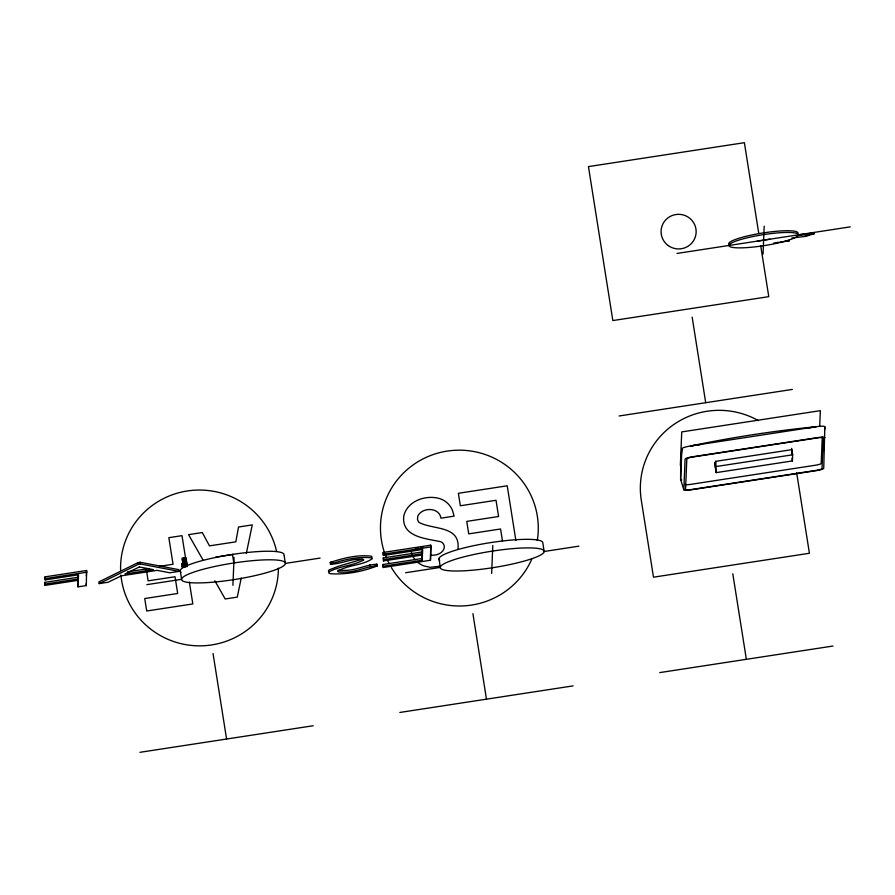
<?xml version="1.0" encoding="UTF-8"?>
<svg xmlns="http://www.w3.org/2000/svg" width="895" height="895" viewBox="0 0 895 895"><rect width="100%" height="100%" fill="white"/><g stroke="black" fill="none" stroke-linecap="round" stroke-linejoin="round"><path stroke-width="1.34" d="M78.212 574.12L78.078 577.264L44.806 582.365L45.018 585.386L78.301 580.284L78.022 586.851L86.312 585.587L86.591 570.495L45.03 576.861L45.242 579.882L78.525 574.78L78.346 578.975L45.074 584.077L45.018 585.386M45.242 579.882L45.03 576.861M77.966 579.893L78.022 586.851M86.379 575.843L86.591 570.495M232.913 585.33L234.065 557.384M283.983 555.381L284.028 554.329A52.615 8.234 -9 0 0 232.476 554.419A52.615 8.234 -9 0 0 180.287 570.238L180.242 571.29A52.615 8.234 -9 0 0 181.014 572.207M383.194 552.461L383.407 555.482L422.664 549.463L422.485 553.658L383.575 559.621L383.519 560.93L422.44 554.967L422.216 560.225L383.306 566.188L383.25 567.497L430.45 560.259L431.01 546.879L430.73 545.167L383.194 552.461L383.407 555.482M422.104 554.564L421.948 558.514L383.026 564.476L383.25 567.497M422.35 548.803L422.216 551.947L383.306 557.909L383.519 560.93M430.73 545.167L430.45 560.259M491.646 573.426L492.798 545.48M680.357 465.445L681.733 431.916L820.346 410.66L819.708 426.02M681.9 448.697L680.625 479.429L683.825 489.778A7.44 1.163 -9 0 0 691.119 489.833L816.341 470.636A7.44 1.163 -9 0 0 823.736 468.32L824.832 426.781A8.771 1.376 -9 0 0 816.229 426.702A1172.249 1157.246 2.4 0 0 690.616 445.967A8.771 1.376 -9 0 0 681.9 448.697A2097.365 65.066 81.3 0 0 680.625 479.429A8.771 1.376 -9 0 0 681.766 479.955M683.825 489.778L685.089 459.101A7.44 1.163 -9 0 1 692.484 456.786L817.694 437.588A7.44 1.163 -9 0 1 825 437.644M715.351 467.492L715.608 461.35L791.84 449.659L791.639 454.582M791.639 448.373L792.657 454.794L792.399 460.936L716.168 472.627L715.608 461.35M757.315 241.124L769.935 239.189M763.043 254.135L764.196 226.189M822.281 436.984L821.196 463.42A5.862 0.917 -9 0 1 815.311 465.255L690.548 484.385A5.862 0.917 -9 0 1 684.742 484.34M823.859 450.532L824.138 443.54M824.72 429.566L824.832 426.781M241.225 578.047L237.276 597.122L225.193 598.979L214.834 580.765M246.315 553.513L252.256 524.895L238.54 526.998L235.821 541.833L209.475 545.872L202.304 532.547L188.576 534.651L203.087 560.136M138.143 562.586L98.909 581.895L99.177 583.607L108.127 582.242L121.362 575.832L157.095 570.35L169.837 572.778L179.089 571.357L178.821 569.645L140.179 562.273L138.143 562.586L138.412 564.297L99.177 583.607M372.074 556.947L371.459 556.209C357.586 554.452 343.356 558.088 330.21 562.429L330.479 564.141C341.465 564.186 351.769 557.943 363.012 559.375L363.784 559.923C353.413 565.752 340.424 565.853 329.774 571.457A21.122 3.3 -9 0 0 330.389 573.706C346.264 574.836 362.464 571.614 377.265 565.942L376.985 564.23C366.055 564.555 356.031 570.551 344.844 570.361A13.906 2.17 -9 0 1 337.885 570.059M377.265 565.942C366.323 566.266 356.311 572.263 345.123 572.073A13.906 2.17 -9 0 1 338.153 571.771L337.695 571.267C348.032 564.689 362.352 565.774 372.354 558.659L371.738 557.921C357.855 556.164 343.624 559.8 330.479 564.141M374.792 565.081L376.985 564.23M362.341 559.23L338.288 566.334L329.505 569.746A21.122 3.3 -9 0 0 328.857 571.536M806.82 235.284L814.293 232.946L814.394 233.629L805.679 236.358L791.918 237.969M440.284 566.155L430.271 567.307L424.331 566.054A20.854 20.585 2.4 0 1 417.428 562.06M773.627 243.138L789.345 240.8L789.211 239.949M806.966 428.313L816.229 426.702L690.616 445.967L700.035 444.714M676.989 253.442L850.25 226.871M619.083 415.985L792.343 389.426M716.425 466.485L792.657 454.794M45.298 578.573L86.871 572.196M138.412 564.297L140.448 563.984L179.089 571.357M182.256 559.498L186.16 558.905M182.457 560.785L186.361 560.192M182.669 562.071L186.563 561.467M215.751 557.104L233.315 554.408M159.601 566.322L173.048 564.264L168.842 537.682L182.009 535.657L186.775 565.696M127.426 571.871L149.04 568.549M186.764 562.754L181.573 563.548L182.177 567.396L186.07 566.803L184.65 557.82M181.774 564.834L186.965 564.04M181.976 566.121L187.167 565.316M146.858 584.648L181.618 579.311L180.264 570.764M320.119 558.077L285.36 563.403L284.207 556.075M415.425 548.132L417.943 547.74M420.471 547.36L422.988 546.968M383.463 554.173L431.01 546.879M405.592 572.733L440.351 567.408L438.997 558.849M578.852 546.163L544.104 551.499L542.762 542.415A52.615 8.234 -9 0 0 491.21 542.515A52.615 8.234 -9 0 0 439.02 558.323L438.975 559.375A52.615 8.234 -9 0 0 439.747 560.304M139.956 752.315L313.216 725.744M399.841 712.454L573.102 685.883M659.727 672.604L832.988 646.033M814.293 232.946L798.161 234.826M814.394 233.629L797.087 235.642M330.21 562.429L332.906 562.34M785.474 240.822L789.345 240.8M430.461 555.146C435.619 555.728 441.794 554.027 443.965 548.859A5.706 5.627 2.4 0 0 440.855 541.743C426.233 538.533 401.318 537.213 403.757 516.135C407.203 500.909 425.751 494.555 439.579 498.56A20.663 20.395 2.4 0 1 452.378 510.094L454.112 516.135L440.944 518.183C439.322 506.928 421.847 506.984 417.73 516.314L417.517 519.525L418.659 522.154C432.061 530.108 460.679 524.906 457.96 548.915M411.051 551.231L412.069 554.721M805.567 235.676L805.679 236.358M777.352 242.265L777.486 243.127M758.759 233.427L744.383 142.685L588.451 166.604L612.84 320.567L768.771 296.659L760.716 245.789M791.997 458.374L792.399 460.936M692.159 317.166L705.707 402.705M732.804 573.784L746.352 659.313M714.579 462.614L716.168 472.627M515.867 540.412L507.219 485.795L458.363 493.29L460.343 505.764L496.02 500.294L498.593 516.505L466.754 521.393L468.723 533.867L500.562 528.99L502.464 540.949M472.918 613.634L486.466 699.174M422.216 551.947L422.485 553.658M421.948 558.514L422.216 560.225M383.306 557.909L383.575 559.621M383.026 564.476L383.306 566.188M369.971 564.633L370.239 566.334M232.476 554.419L233.83 562.977A52.615 8.234 -9 0 1 285.382 562.877L285.348 563.928A52.615 8.234 -9 0 1 233.147 579.747A52.615 8.234 -9 0 1 181.595 579.837L181.64 578.785A52.615 8.234 -9 0 1 233.83 562.977M213.032 653.484L226.58 739.024M187.379 566.602L185.959 557.619L182.054 558.223L183.475 567.206M189.371 582.086L192.828 603.935L146.713 611.005L144.744 598.531L177.68 593.474L175.028 576.738L148.123 580.855L146.153 568.381M183.352 558.021L184.773 567.005M140.179 562.273L140.448 563.984M86.043 583.876L86.312 585.587M78.078 577.264L78.346 578.975M44.806 582.365L45.074 584.077M730.32 245.23A35.073 5.482 -9 0 1 729.268 244.715M728.754 244.1A35.073 5.482 -9 0 1 763.58 232.857A35.073 5.482 -9 0 1 797.915 233.494M758.49 420.684A78.917 77.91 2.4 0 0 674.517 424.017A78.917 77.91 2.4 0 0 641.29 500.204L653.484 577.185L809.416 553.267L797.221 476.285A78.917 77.91 2.4 0 0 796.561 472.672M384.66 553.11A78.917 77.91 2.4 0 1 452.713 450.453A78.917 77.91 2.4 0 1 537.291 540.513M531.731 559.252A78.917 77.91 2.4 0 1 464.169 605.859A78.917 77.91 2.4 0 1 391.372 567.553M388.989 563.257A78.917 77.91 2.4 0 1 387.39 559.934M386.405 557.686A78.917 77.91 2.4 0 1 385.074 554.262M415.067 559.621A20.854 20.585 2.4 0 1 413.098 556.779M278.401 568.18A78.917 77.91 2.4 0 1 203.053 645.776A78.917 77.91 2.4 0 1 120.914 575.049M120.612 570.16A78.917 77.91 2.4 0 1 189.751 490.628A78.917 77.91 2.4 0 1 276.533 551.186M440.374 566.882L440.329 567.933A52.615 8.234 -9 0 0 491.881 567.833A52.615 8.234 -9 0 0 544.082 552.025L544.115 550.973A52.615 8.234 -9 0 0 492.574 551.074A52.615 8.234 -9 0 0 440.374 566.882M686.812 458.878L685.559 489.475A5.862 0.917 -9 0 0 691.365 489.52L816.117 470.39A5.862 0.917 -9 0 0 822.013 468.544L823.266 437.946A5.862 0.917 -9 0 0 817.459 437.901L692.708 457.032A5.862 0.917 -9 0 0 686.812 458.878M729.056 245.107L729.022 245.812A35.073 5.482 -9 0 0 763.39 245.745A35.073 5.482 -9 0 0 798.195 235.206L798.217 234.501A35.073 5.482 -9 0 0 763.849 234.568A35.073 5.482 -9 0 0 729.056 245.107M139.34 566.982L124.998 573.997L153.358 569.645L139.34 566.982M668.274 245.61A17.542 17.307 2.4 0 0 696.053 233.494A17.542 17.307 2.4 0 0 671.518 215.796A17.542 17.307 2.4 0 0 668.274 245.61"/></g></svg>
